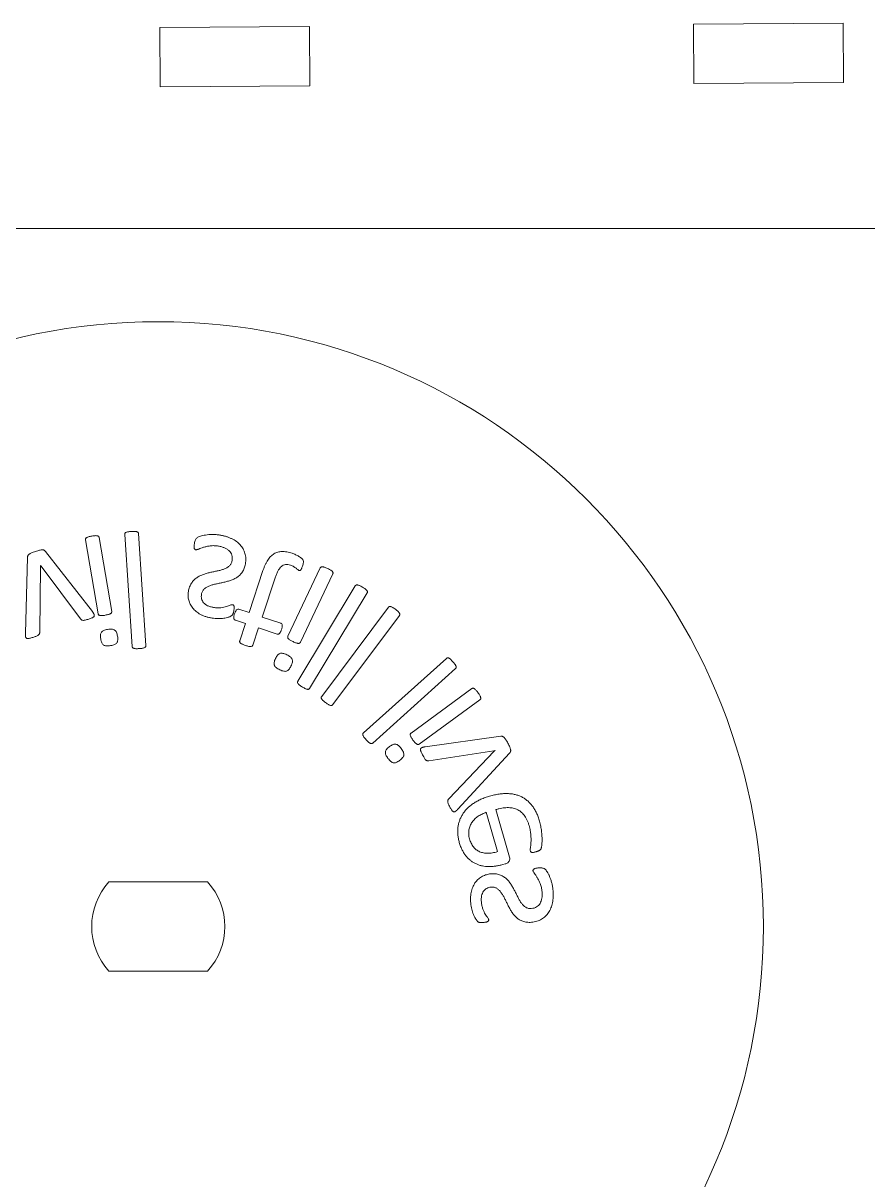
# Model space of a CAD drawing. Header units: inches. Extents: x 0 to 26.9, y 0 to 19.8.
# Drawn here: x 11.668 to 13.134, y 9.8 to 11.808 of the extents above; entities that cross this region are included whole.
import ezdxf

# ---------------------------------------------------------------- set-up
doc = ezdxf.new("R2010")
doc.units = ezdxf.units.IN
doc.header["$MEASUREMENT"] = 0

msp = doc.modelspace()

# ---------------------------------------------------------------- linework, layer by layer
at = {"color": 7, "linetype": 'Continuous', "lineweight": 15}
for p, q in [((13.0911, 11.8081), (12.8311, 11.8065)), ((13.0917, 11.7051), (13.0911, 11.8081)), ((12.1651, 11.8023), (11.9051, 11.8007)), ((11.9051, 11.8007), (11.9057, 11.6977)), ((12.1657, 11.6993), (12.1651, 11.8023)), ((12.8311, 11.8065), (12.8317, 11.7035)), ((11.9057, 11.6977), (12.1657, 11.6993)), ((12.8317, 11.7035), (13.0917, 11.7051)), ((14.0807, 11.4514), (10.8947, 11.4514)), ((11.8169, 10.3174), (11.9882, 10.3174)), ((11.8169, 10.1624), (11.9882, 10.1624))]:
    msp.add_line(p, q, dxfattribs=at)
at = {"color": 1, "linetype": 'Continuous', "lineweight": 15}
for p, q in [((11.7763, 10.9113), (11.7982, 10.7828)), ((11.8217, 10.7869), (11.7998, 10.9153)), ((11.8442, 10.9205), (11.8572, 10.7262)), ((11.8812, 10.7278), (11.8682, 10.9221)), ((11.7883, 10.7866), (11.7068, 10.8912)), ((11.6755, 10.8809), (11.672, 10.7485)), ((11.6969, 10.7507), (11.6984, 10.8651)), ((11.6984, 10.8651), (11.6984, 10.8669)), ((11.6984, 10.8669), (11.6993, 10.8654)), ((11.6993, 10.8654), (11.7678, 10.774)), ((12.0842, 10.8577), (12.06, 10.7848)), ((12.0829, 10.7772), (12.1059, 10.8468)), ((12.1837, 10.8624), (12.1275, 10.7437)), ((12.1492, 10.7334), (12.2054, 10.8522)), ((12.2444, 10.8313), (12.1448, 10.6657)), ((12.1652, 10.6534), (12.2648, 10.819)), ((12.06, 10.7848), (12.0425, 10.7906)), ((12.3018, 10.7941), (12.1861, 10.6394)), ((12.0364, 10.7715), (12.0537, 10.7658)), ((12.0537, 10.7658), (12.0439, 10.7361)), ((12.1149, 10.7666), (12.0829, 10.7772)), ((12.2052, 10.6251), (12.321, 10.7798)), ((12.0667, 10.7286), (12.0766, 10.7582)), ((12.0766, 10.7582), (12.1087, 10.7476)), ((12.4024, 10.7054), (12.2586, 10.5762)), ((12.2746, 10.5585), (12.4183, 10.6877)), ((12.4466, 10.653), (12.3411, 10.5758)), ((12.3553, 10.5565), (12.4607, 10.6336)), ((12.4969, 10.5702), (12.3656, 10.5519)), ((12.3719, 10.5276), (12.485, 10.5451)), ((12.4855, 10.5442), (12.4065, 10.4614)), ((12.485, 10.5451), (12.4868, 10.5454)), ((12.4868, 10.5454), (12.4855, 10.5442)), ((12.4224, 10.4434), (12.5122, 10.541)), ((12.512, 10.3605), (12.4885, 10.443)), ((12.4715, 10.4382), (12.491, 10.3699)), ((12.5003, 10.3475), (12.5045, 10.3487))]:
    msp.add_line(p, q, dxfattribs=at)
at = {"color": 7, "linetype": 'Continuous', "lineweight": 15}
msp.add_circle((11.9025, 10.2399), 1.05, dxfattribs=at)
for start, end in [(137.856, 222.144), (317.856, 42.144)]:
    msp.add_arc((11.9025, 10.2399), 0.1155, start, end, dxfattribs=at)
at = {"color": 1, "linetype": 'Continuous', "lineweight": 15}
for points, knots in [([(11.8558, 10.9258), (11.8547, 10.9257), (11.8528, 10.9255), (11.8502, 10.9251), (11.8481, 10.9247), (11.8465, 10.9241), (11.8453, 10.9234), (11.8446, 10.9225), (11.8442, 10.9216), (11.8442, 10.9209), (11.8442, 10.9205)], [0, 0, 0, 0, 0.22723, 0.414412, 0.565251, 0.685811, 0.780527, 0.854417, 0.921777, 1, 1, 1, 1]), ([(11.8682, 10.9221), (11.8681, 10.9225), (11.868, 10.9231), (11.8675, 10.9241), (11.8667, 10.9248), (11.8654, 10.9253), (11.8638, 10.9258), (11.8616, 10.9259), (11.8589, 10.926), (11.8569, 10.9258), (11.8558, 10.9258)], [0, 0, 0, 0, 0.0761587, 0.1443989, 0.2198276, 0.3099603, 0.4283895, 0.5749686, 0.765214, 1, 1, 1, 1]), ([(11.7872, 10.9177), (11.7862, 10.9175), (11.7843, 10.9172), (11.7817, 10.9165), (11.7797, 10.9158), (11.7782, 10.915), (11.7771, 10.9142), (11.7765, 10.9133), (11.7762, 10.9123), (11.7763, 10.9116), (11.7763, 10.9113)], [0, 0, 0, 0, 0.227992, 0.413933, 0.565261, 0.684071, 0.778807, 0.851694, 0.922792, 1, 1, 1, 1]), ([(11.7998, 10.9153), (11.7997, 10.9156), (11.7996, 10.9163), (11.799, 10.9172), (11.798, 10.9178), (11.7967, 10.9182), (11.7951, 10.9185), (11.7929, 10.9184), (11.7903, 10.9182), (11.7883, 10.9178), (11.7872, 10.9177)], [0, 0, 0, 0, 0.076287, 0.145816, 0.222042, 0.313003, 0.430302, 0.5788, 0.767372, 1, 1, 1, 1]), ([(11.9652, 10.9045), (11.9651, 10.9036), (11.9648, 10.9021), (11.9647, 10.8999), (11.9647, 10.8981), (11.9649, 10.8967), (11.9652, 10.8956), (11.9658, 10.8947), (11.9667, 10.8942), (11.9673, 10.8941), (11.9676, 10.894)], [0, 0, 0, 0, 0.218318, 0.398639, 0.54427, 0.662659, 0.75839, 0.841868, 0.920144, 1, 1, 1, 1]), ([(12.0096, 10.9194), (12.0074, 10.9197), (12.0029, 10.9203), (11.9964, 10.9205), (11.9903, 10.9203), (11.9848, 10.9196), (11.9799, 10.9187), (11.9759, 10.9176), (11.9726, 10.9165), (11.9701, 10.9152), (11.9682, 10.9136), (11.9669, 10.9112), (11.9659, 10.9082), (11.9654, 10.9058), (11.9652, 10.9045)], [0, 0, 0, 0, 0.130322, 0.25572, 0.372858, 0.479527, 0.573779, 0.655437, 0.721579, 0.771601, 0.815054, 0.862956, 0.922171, 1, 1, 1, 1]), ([(12.0537, 10.8694), (12.0539, 10.871), (12.0543, 10.8742), (12.0544, 10.8789), (12.054, 10.8834), (12.053, 10.8877), (12.0516, 10.8918), (12.0498, 10.8957), (12.0474, 10.8992), (12.0447, 10.9026), (12.0415, 10.9057), (12.038, 10.9085), (12.0341, 10.9111), (12.0298, 10.9133), (12.0252, 10.9154), (12.0202, 10.917), (12.0151, 10.9184), (12.0115, 10.9191), (12.0096, 10.9194)], [0, 0, 0, 0, 0.065073, 0.127594, 0.187346, 0.24572, 0.303263, 0.359994, 0.416283, 0.473681, 0.532366, 0.592189, 0.653757, 0.718192, 0.785478, 0.854239, 0.926011, 1, 1, 1, 1]), ([(11.6895, 10.891), (11.6882, 10.8906), (11.6859, 10.8899), (11.6829, 10.8886), (11.6804, 10.8874), (11.6786, 10.8863), (11.6771, 10.8852), (11.6762, 10.8838), (11.6756, 10.8824), (11.6755, 10.8814), (11.6755, 10.8809)], [0, 0, 0, 0, 0.218642, 0.394836, 0.54009, 0.657635, 0.753972, 0.835488, 0.915474, 1, 1, 1, 1]), ([(11.7068, 10.8912), (11.7065, 10.8916), (11.7058, 10.8923), (11.7046, 10.8933), (11.7031, 10.8938), (11.7012, 10.8939), (11.699, 10.8937), (11.6963, 10.893), (11.6931, 10.8922), (11.6908, 10.8914), (11.6895, 10.891)], [0, 0, 0, 0, 0.086313, 0.164069, 0.245772, 0.341116, 0.460845, 0.6052, 0.78437, 1, 1, 1, 1]), ([(11.9676, 10.894), (11.9679, 10.894), (11.9686, 10.8939), (11.9698, 10.8942), (11.9711, 10.8946), (11.9734, 10.8955), (11.9766, 10.8968), (11.9812, 10.8983), (11.9865, 10.8998), (11.9915, 10.9006), (11.9958, 10.9011), (11.9994, 10.9011), (12.0032, 10.9008), (12.0057, 10.9005), (12.007, 10.9003)], [0, 0, 0, 0, 0.022231, 0.051292, 0.086442, 0.128843, 0.229313, 0.34792, 0.483754, 0.637637, 0.720552, 0.808786, 0.901236, 1, 1, 1, 1]), ([(12.007, 10.9003), (12.0089, 10.8999), (12.0126, 10.8992), (12.0176, 10.8973), (12.022, 10.895), (12.0256, 10.8921), (12.0285, 10.8887), (12.0303, 10.8846), (12.0311, 10.88), (12.0307, 10.8768), (12.0305, 10.8751)], [0, 0, 0, 0, 0.14926, 0.286675, 0.412527, 0.530652, 0.642216, 0.753499, 0.870476, 1, 1, 1, 1]), ([(12.1347, 10.888), (12.1331, 10.8885), (12.13, 10.8894), (12.1255, 10.8904), (12.1213, 10.8909), (12.1172, 10.891), (12.1134, 10.8906), (12.1098, 10.8899), (12.1063, 10.8887), (12.1031, 10.8869), (12.1001, 10.8849), (12.0973, 10.8823), (12.0947, 10.8793), (12.0923, 10.8758), (12.09, 10.8719), (12.0879, 10.8676), (12.0859, 10.8628), (12.0848, 10.8594), (12.0842, 10.8577)], [0, 0, 0, 0, 0.072872, 0.140267, 0.203211, 0.262201, 0.318216, 0.372024, 0.425373, 0.478013, 0.531437, 0.586905, 0.645285, 0.707323, 0.772935, 0.843678, 0.919334, 1, 1, 1, 1]), ([(12.1527, 10.8653), (12.1531, 10.8666), (12.1538, 10.8687), (12.1543, 10.8717), (12.1544, 10.8741), (12.1538, 10.876), (12.1527, 10.8776), (12.151, 10.8792), (12.149, 10.8809), (12.1465, 10.8824), (12.1438, 10.884), (12.1409, 10.8854), (12.1379, 10.8869), (12.1357, 10.8876), (12.1347, 10.888)], [0, 0, 0, 0, 0.113045, 0.200349, 0.268738, 0.321561, 0.375633, 0.444021, 0.52322, 0.610216, 0.704062, 0.801181, 0.900275, 1, 1, 1, 1]), ([(12.0305, 10.8751), (12.0304, 10.8742), (12.03, 10.8726), (12.0291, 10.8702), (12.0278, 10.8681), (12.0257, 10.8657), (12.0223, 10.8631), (12.0176, 10.8608), (12.0122, 10.8589), (12.0064, 10.8575), (12.0002, 10.8562), (11.9938, 10.8548), (11.9873, 10.8533), (11.981, 10.8513), (11.9748, 10.8488), (11.9701, 10.8461), (11.9667, 10.8434), (11.9642, 10.8412), (11.9621, 10.8387), (11.96, 10.8359), (11.9583, 10.8328), (11.9568, 10.8294), (11.9556, 10.8256), (11.9551, 10.8229), (11.9548, 10.8215)], [0, 0, 0, 0, 0.026867, 0.051917, 0.075777, 0.099566, 0.148497, 0.201268, 0.257787, 0.318561, 0.382178, 0.447792, 0.514914, 0.581603, 0.647944, 0.712787, 0.745445, 0.777872, 0.811352, 0.845317, 0.880507, 0.917723, 0.957414, 1, 1, 1, 1]), ([(11.9774, 10.8165), (11.9776, 10.8174), (11.978, 10.8191), (11.9789, 10.8216), (11.9802, 10.8237), (11.9824, 10.8261), (11.9857, 10.8287), (11.9905, 10.8311), (11.9959, 10.833), (12.0019, 10.8344), (12.0082, 10.8358), (12.0147, 10.8371), (12.0212, 10.8387), (12.0276, 10.8405), (12.0338, 10.8429), (12.0386, 10.8456), (12.042, 10.8482), (12.0444, 10.8503), (12.0466, 10.8528), (12.0486, 10.8554), (12.0503, 10.8584), (12.0518, 10.8618), (12.0529, 10.8655), (12.0534, 10.868), (12.0537, 10.8694)], [0, 0, 0, 0, 0.027704, 0.0531468, 0.0779238, 0.1016945, 0.1511829, 0.2042239, 0.2615709, 0.3236164, 0.3883648, 0.4546652, 0.5215027, 0.5889406, 0.6556028, 0.7203139, 0.752233, 0.7842568, 0.8170797, 0.8501983, 0.8845152, 0.9208435, 0.9592109, 1, 1, 1, 1]), ([(12.1059, 10.8468), (12.1066, 10.8488), (12.108, 10.8526), (12.1104, 10.8577), (12.1131, 10.8618), (12.116, 10.8651), (12.1193, 10.8674), (12.1233, 10.8684), (12.1276, 10.8684), (12.1305, 10.8676), (12.132, 10.8671)], [0, 0, 0, 0, 0.1681095, 0.3162348, 0.444943, 0.5569878, 0.6598965, 0.7620482, 0.8726052, 1, 1, 1, 1]), ([(12.132, 10.8671), (12.1331, 10.8668), (12.135, 10.8661), (12.1375, 10.8646), (12.1396, 10.8633), (12.1415, 10.8619), (12.143, 10.8606), (12.1444, 10.8595), (12.1455, 10.8585), (12.1463, 10.8581), (12.1467, 10.858)], [0, 0, 0, 0, 0.182451, 0.34721, 0.495948, 0.627041, 0.7434, 0.842616, 0.92675, 1, 1, 1, 1]), ([(12.1467, 10.858), (12.147, 10.8579), (12.1474, 10.8578), (12.1482, 10.8578), (12.1489, 10.8582), (12.1496, 10.8589), (12.1503, 10.86), (12.1511, 10.8613), (12.1519, 10.8632), (12.1524, 10.8646), (12.1527, 10.8653)], [0, 0, 0, 0, 0.068545, 0.139064, 0.21314, 0.305735, 0.425895, 0.575888, 0.766778, 1, 1, 1, 1]), ([(12.1964, 10.8614), (12.1954, 10.8619), (12.1937, 10.8627), (12.1912, 10.8636), (12.1891, 10.8642), (12.1874, 10.8645), (12.186, 10.8645), (12.185, 10.864), (12.1842, 10.8634), (12.1838, 10.8628), (12.1837, 10.8624)], [0, 0, 0, 0, 0.228484, 0.416324, 0.565697, 0.686915, 0.778693, 0.852243, 0.922606, 1, 1, 1, 1]), ([(12.2054, 10.8522), (12.2056, 10.8525), (12.2059, 10.8531), (12.2058, 10.8542), (12.2054, 10.8553), (12.2046, 10.8564), (12.2033, 10.8575), (12.2015, 10.8587), (12.1992, 10.86), (12.1974, 10.8609), (12.1964, 10.8614)], [0, 0, 0, 0, 0.077279, 0.14624, 0.222745, 0.313671, 0.432578, 0.580885, 0.76848, 1, 1, 1, 1]), ([(12.2569, 10.829), (12.256, 10.8296), (12.2543, 10.8305), (12.252, 10.8317), (12.25, 10.8325), (12.2483, 10.8329), (12.2469, 10.8331), (12.2459, 10.8328), (12.245, 10.8322), (12.2446, 10.8316), (12.2444, 10.8313)], [0, 0, 0, 0, 0.229063, 0.413897, 0.564051, 0.685907, 0.779614, 0.854864, 0.923017, 1, 1, 1, 1]), ([(12.2648, 10.819), (12.265, 10.8193), (12.2654, 10.8199), (12.2654, 10.821), (12.2652, 10.8221), (12.2645, 10.8233), (12.2633, 10.8245), (12.2617, 10.8258), (12.2595, 10.8274), (12.2579, 10.8284), (12.2569, 10.829)], [0, 0, 0, 0, 0.076588, 0.145431, 0.224964, 0.313859, 0.430513, 0.57899, 0.766691, 1, 1, 1, 1]), ([(11.9548, 10.8215), (11.9547, 10.8202), (11.9543, 10.8177), (11.9543, 10.8139), (11.9546, 10.8101), (11.9553, 10.8064), (11.9565, 10.8027), (11.958, 10.7992), (11.9599, 10.7958), (11.9623, 10.7926), (11.965, 10.7896), (11.9682, 10.7868), (11.9717, 10.7842), (11.9757, 10.7817), (11.9801, 10.7796), (11.9849, 10.7778), (11.9902, 10.7764), (11.9939, 10.7757), (11.9958, 10.7753)], [0, 0, 0, 0, 0.0553782, 0.109656, 0.1645291, 0.2196798, 0.2749111, 0.3295016, 0.3854322, 0.442543, 0.5010124, 0.5617653, 0.6256853, 0.692666, 0.7628579, 0.8375241, 0.916001, 1, 1, 1, 1]), ([(11.9985, 10.7938), (11.9967, 10.7942), (11.9931, 10.7949), (11.9882, 10.7967), (11.9842, 10.799), (11.9811, 10.8019), (11.9789, 10.8051), (11.9776, 10.8087), (11.977, 10.8126), (11.9773, 10.8152), (11.9774, 10.8165)], [0, 0, 0, 0, 0.164857, 0.311679, 0.442718, 0.560247, 0.670208, 0.777063, 0.887877, 1, 1, 1, 1]), ([(11.7913, 10.7812), (11.7912, 10.7814), (11.7911, 10.7818), (11.7909, 10.7824), (11.7906, 10.783), (11.7902, 10.7836), (11.7898, 10.7843), (11.7893, 10.785), (11.7888, 10.7858), (11.7885, 10.7863), (11.7883, 10.7866)], [0, 0, 0, 0, 0.1006265, 0.2012529, 0.3137567, 0.4251941, 0.5497849, 0.6886954, 0.8408956, 1, 1, 1, 1]), ([(11.7982, 10.7828), (11.7982, 10.7825), (11.7984, 10.7819), (11.7989, 10.781), (11.7998, 10.7803), (11.8012, 10.7799), (11.8029, 10.7797), (11.805, 10.7797), (11.8077, 10.7799), (11.8096, 10.7802), (11.8106, 10.7804)], [0, 0, 0, 0, 0.070951, 0.140482, 0.2166, 0.31527, 0.435188, 0.586328, 0.773946, 1, 1, 1, 1]), ([(11.8106, 10.7804), (11.8117, 10.7806), (11.8136, 10.781), (11.8162, 10.7816), (11.8182, 10.7823), (11.8198, 10.783), (11.8208, 10.7839), (11.8215, 10.7848), (11.8218, 10.7859), (11.8217, 10.7865), (11.8217, 10.7869)], [0, 0, 0, 0, 0.235318, 0.42287, 0.569991, 0.68744, 0.779626, 0.858707, 0.929254, 1, 1, 1, 1]), ([(11.9958, 10.7753), (11.9976, 10.7751), (12.0011, 10.7746), (12.0063, 10.7744), (12.0113, 10.7746), (12.0159, 10.775), (12.02, 10.7757), (12.0235, 10.7766), (12.0262, 10.7777), (12.0284, 10.7785), (12.0298, 10.7795), (12.0309, 10.7802), (12.0315, 10.7812), (12.032, 10.7822), (12.0324, 10.7834), (12.0329, 10.7848), (12.0333, 10.7866), (12.0336, 10.7879), (12.0337, 10.7886)], [0, 0, 0, 0, 0.117201, 0.234884, 0.347466, 0.450179, 0.54259, 0.622678, 0.689279, 0.740027, 0.777366, 0.804427, 0.827154, 0.851229, 0.878957, 0.911466, 0.951727, 1, 1, 1, 1]), ([(12.0315, 10.7986), (12.0309, 10.7986), (12.0295, 10.7985), (12.0272, 10.7975), (12.0242, 10.7964), (12.0204, 10.7952), (12.0159, 10.7941), (12.0107, 10.7933), (12.0048, 10.793), (12.0007, 10.7935), (11.9985, 10.7938)], [0, 0, 0, 0, 0.0487272, 0.1234739, 0.2208022, 0.3390633, 0.4764682, 0.6327362, 0.8069271, 1, 1, 1, 1]), ([(12.0337, 10.7886), (12.0338, 10.7894), (12.034, 10.7908), (12.0341, 10.7928), (12.0341, 10.7945), (12.034, 10.7959), (12.0336, 10.797), (12.033, 10.7979), (12.0323, 10.7984), (12.0317, 10.7985), (12.0315, 10.7986)], [0, 0, 0, 0, 0.208415, 0.383042, 0.534041, 0.659752, 0.763781, 0.846181, 0.922898, 1, 1, 1, 1]), ([(12.0425, 10.7906), (12.0418, 10.7907), (12.0403, 10.7909), (12.0386, 10.7897), (12.0374, 10.7883), (12.0365, 10.7868), (12.0356, 10.7849), (12.0351, 10.7834), (12.0348, 10.7827)], [0, 0, 0, 0, 0.168064, 0.36021, 0.481143, 0.626798, 0.797051, 1, 1, 1, 1]), ([(12.3141, 10.7906), (12.3132, 10.7912), (12.3117, 10.7924), (12.3094, 10.7938), (12.3075, 10.7948), (12.3059, 10.7953), (12.3046, 10.7956), (12.3034, 10.7954), (12.3025, 10.7949), (12.3021, 10.7944), (12.3018, 10.7941)], [0, 0, 0, 0, 0.230044, 0.417235, 0.567277, 0.686685, 0.77883, 0.856255, 0.925628, 1, 1, 1, 1]), ([(12.321, 10.7798), (12.3212, 10.7801), (12.3215, 10.7807), (12.3217, 10.7818), (12.3215, 10.7829), (12.3209, 10.7841), (12.32, 10.7855), (12.3185, 10.787), (12.3165, 10.7887), (12.3149, 10.7899), (12.3141, 10.7906)], [0, 0, 0, 0, 0.076203, 0.145025, 0.222523, 0.312624, 0.429419, 0.578082, 0.766005, 1, 1, 1, 1]), ([(11.7678, 10.774), (11.7681, 10.7736), (11.7686, 10.7729), (11.7695, 10.7722), (11.7707, 10.7716), (11.7721, 10.7714), (11.7739, 10.7715), (11.7761, 10.7719), (11.7788, 10.7727), (11.7808, 10.7733), (11.7819, 10.7737)], [0, 0, 0, 0, 0.084604, 0.163221, 0.240152, 0.331831, 0.441284, 0.586241, 0.767354, 1, 1, 1, 1]), ([(11.7819, 10.7737), (11.7829, 10.774), (11.7847, 10.7746), (11.787, 10.7755), (11.7889, 10.7762), (11.7902, 10.7772), (11.791, 10.7781), (11.7915, 10.7791), (11.7916, 10.7802), (11.7914, 10.7808), (11.7913, 10.7812)], [0, 0, 0, 0, 0.229104, 0.41659, 0.561166, 0.677055, 0.769966, 0.846281, 0.919264, 1, 1, 1, 1]), ([(12.0348, 10.7827), (12.0346, 10.7819), (12.0341, 10.7804), (12.0337, 10.7782), (12.0335, 10.7764), (12.0335, 10.7749), (12.0339, 10.7736), (12.0345, 10.7727), (12.0354, 10.772), (12.0361, 10.7717), (12.0364, 10.7715)], [0, 0, 0, 0, 0.203605, 0.375112, 0.51666, 0.635912, 0.735913, 0.823677, 0.909345, 1, 1, 1, 1]), ([(12.1164, 10.7557), (12.1166, 10.7564), (12.117, 10.7579), (12.1175, 10.7599), (12.1176, 10.7617), (12.1176, 10.7636), (12.1169, 10.7656), (12.1156, 10.7663), (12.1149, 10.7666)], [0, 0, 0, 0, 0.200738, 0.37524, 0.518745, 0.639436, 0.8333, 1, 1, 1, 1]), ([(11.672, 10.7485), (11.672, 10.7479), (11.672, 10.7468), (11.6721, 10.7454), (11.6721, 10.7442), (11.6722, 10.7433), (11.6723, 10.7427), (11.6724, 10.7423), (11.6725, 10.7422)], [0, 0, 0, 0, 0.267568, 0.502965, 0.689403, 0.823316, 0.920529, 1, 1, 1, 1]), ([(11.685, 10.7419), (11.6862, 10.7423), (11.6884, 10.743), (11.6912, 10.7441), (11.6933, 10.7451), (11.6949, 10.746), (11.6958, 10.7471), (11.6965, 10.7482), (11.6967, 10.7494), (11.6968, 10.7502), (11.6969, 10.7507)], [0, 0, 0, 0, 0.241642, 0.430242, 0.571028, 0.68262, 0.768458, 0.840229, 0.91542, 1, 1, 1, 1]), ([(11.8147, 10.7557), (11.8134, 10.7555), (11.8111, 10.755), (11.808, 10.7539), (11.8055, 10.7526), (11.8038, 10.7509), (11.8027, 10.7487), (11.8022, 10.7461), (11.8021, 10.7428), (11.8025, 10.7405), (11.8027, 10.7393)], [0, 0, 0, 0, 0.161012, 0.297479, 0.408769, 0.504334, 0.598317, 0.709477, 0.841867, 1, 1, 1, 1]), ([(11.8318, 10.7439), (11.8315, 10.7452), (11.8311, 10.7475), (11.83, 10.7506), (11.8286, 10.753), (11.8268, 10.7548), (11.8245, 10.7558), (11.8217, 10.7563), (11.8184, 10.7562), (11.816, 10.7559), (11.8147, 10.7557)], [0, 0, 0, 0, 0.157409, 0.290997, 0.400617, 0.494938, 0.590642, 0.704002, 0.837959, 1, 1, 1, 1]), ([(11.8198, 10.7275), (11.821, 10.7277), (11.8234, 10.7282), (11.8265, 10.7292), (11.8289, 10.7306), (11.8307, 10.7323), (11.8318, 10.7344), (11.8323, 10.7371), (11.8323, 10.7404), (11.832, 10.7427), (11.8318, 10.7439)], [0, 0, 0, 0, 0.160677, 0.296848, 0.409997, 0.504603, 0.59839, 0.708403, 0.842196, 1, 1, 1, 1]), ([(12.1087, 10.7476), (12.109, 10.7475), (12.1097, 10.7473), (12.1108, 10.7474), (12.1118, 10.7478), (12.1128, 10.7486), (12.1138, 10.7498), (12.1147, 10.7514), (12.1156, 10.7534), (12.1161, 10.7549), (12.1164, 10.7557)], [0, 0, 0, 0, 0.086733, 0.167764, 0.256136, 0.356843, 0.481533, 0.623996, 0.794297, 1, 1, 1, 1]), ([(12.1275, 10.7437), (12.1274, 10.7434), (12.1271, 10.7428), (12.1271, 10.7417), (12.1275, 10.7406), (12.1283, 10.7395), (12.1295, 10.7384), (12.1313, 10.7371), (12.1336, 10.7358), (12.1354, 10.735), (12.1363, 10.7345)], [0, 0, 0, 0, 0.06875, 0.142428, 0.217988, 0.313271, 0.433561, 0.585699, 0.772619, 1, 1, 1, 1]), ([(11.6725, 10.7422), (11.6726, 10.7418), (11.6729, 10.7412), (11.6737, 10.7404), (11.6747, 10.7398), (11.6761, 10.7397), (11.6778, 10.7398), (11.6798, 10.7403), (11.6823, 10.741), (11.6841, 10.7416), (11.685, 10.7419)], [0, 0, 0, 0, 0.0783771, 0.1532522, 0.2321776, 0.3284934, 0.4469826, 0.5966049, 0.7777765, 1, 1, 1, 1]), ([(11.8027, 10.7393), (11.8029, 10.738), (11.8033, 10.7357), (11.8044, 10.7325), (11.8058, 10.7301), (11.8076, 10.7284), (11.8099, 10.7274), (11.8127, 10.7269), (11.8161, 10.727), (11.8185, 10.7273), (11.8198, 10.7275)], [0, 0, 0, 0, 0.159122, 0.290755, 0.401929, 0.496908, 0.591252, 0.704443, 0.838201, 1, 1, 1, 1]), ([(11.8572, 10.7262), (11.8573, 10.7259), (11.8573, 10.7251), (11.8578, 10.7241), (11.8587, 10.7233), (11.86, 10.7228), (11.8616, 10.7224), (11.8638, 10.7222), (11.8665, 10.7222), (11.8684, 10.7223), (11.8695, 10.7224)], [0, 0, 0, 0, 0.078519, 0.152005, 0.227448, 0.321192, 0.440573, 0.589882, 0.775956, 1, 1, 1, 1]), ([(11.8695, 10.7224), (11.8706, 10.7224), (11.8726, 10.7226), (11.8752, 10.723), (11.8773, 10.7235), (11.8789, 10.724), (11.88, 10.7248), (11.8808, 10.7257), (11.8812, 10.7267), (11.8812, 10.7275), (11.8812, 10.7278)], [0, 0, 0, 0, 0.2323003, 0.4191198, 0.5645178, 0.6792428, 0.7708743, 0.8476866, 0.9231877, 1, 1, 1, 1]), ([(12.0439, 10.7361), (12.0438, 10.7358), (12.0436, 10.7352), (12.0437, 10.7341), (12.0443, 10.7331), (12.0451, 10.7319), (12.0466, 10.731), (12.0485, 10.7299), (12.051, 10.7289), (12.0528, 10.7283), (12.0538, 10.7279)], [0, 0, 0, 0, 0.067953, 0.14114, 0.217296, 0.314589, 0.436147, 0.586167, 0.774115, 1, 1, 1, 1]), ([(12.0538, 10.7279), (12.0549, 10.7276), (12.0567, 10.727), (12.0593, 10.7263), (12.0615, 10.726), (12.0632, 10.726), (12.0646, 10.7263), (12.0656, 10.7268), (12.0663, 10.7276), (12.0666, 10.7283), (12.0667, 10.7286)], [0, 0, 0, 0, 0.230542, 0.417617, 0.566572, 0.685159, 0.779658, 0.859516, 0.932363, 1, 1, 1, 1]), ([(12.1363, 10.7345), (12.1373, 10.734), (12.1392, 10.7332), (12.1417, 10.7322), (12.1438, 10.7316), (12.1455, 10.7313), (12.1468, 10.7315), (12.1479, 10.7319), (12.1488, 10.7325), (12.1491, 10.7331), (12.1492, 10.7334)], [0, 0, 0, 0, 0.232918, 0.421457, 0.571059, 0.686757, 0.78082, 0.857422, 0.930094, 1, 1, 1, 1]), ([(12.106, 10.7051), (12.1054, 10.7039), (12.1044, 10.7017), (12.1036, 10.6986), (12.1034, 10.6958), (12.1038, 10.6933), (12.1051, 10.6911), (12.1072, 10.6892), (12.1099, 10.6872), (12.1121, 10.6861), (12.1133, 10.6855)], [0, 0, 0, 0, 0.155957, 0.289495, 0.399256, 0.494411, 0.589837, 0.703794, 0.839095, 1, 1, 1, 1]), ([(12.1254, 10.7117), (12.1242, 10.7122), (12.122, 10.7132), (12.1189, 10.7142), (12.1161, 10.7144), (12.1136, 10.7141), (12.1114, 10.7129), (12.1095, 10.711), (12.1076, 10.7084), (12.1065, 10.7062), (12.106, 10.7051)], [0, 0, 0, 0, 0.161157, 0.2965, 0.409449, 0.504092, 0.598402, 0.708643, 0.842489, 1, 1, 1, 1]), ([(12.1328, 10.6921), (12.1333, 10.6933), (12.1343, 10.6955), (12.1352, 10.6987), (12.1354, 10.7015), (12.1349, 10.704), (12.1336, 10.7061), (12.1316, 10.7081), (12.1288, 10.71), (12.1266, 10.7111), (12.1254, 10.7117)], [0, 0, 0, 0, 0.158399, 0.292007, 0.401824, 0.496211, 0.591687, 0.70553, 0.839683, 1, 1, 1, 1]), ([(12.4137, 10.6996), (12.413, 10.7004), (12.4117, 10.7018), (12.4097, 10.7037), (12.4081, 10.705), (12.4066, 10.7059), (12.4053, 10.7064), (12.4042, 10.7064), (12.4032, 10.7061), (12.4027, 10.7057), (12.4024, 10.7054)], [0, 0, 0, 0, 0.226635, 0.415304, 0.564483, 0.685535, 0.777205, 0.854269, 0.92166, 1, 1, 1, 1]), ([(12.1133, 10.6855), (12.1145, 10.685), (12.1167, 10.684), (12.1199, 10.6831), (12.1227, 10.6828), (12.1251, 10.6831), (12.1273, 10.6843), (12.1292, 10.6863), (12.1312, 10.6889), (12.1322, 10.691), (12.1328, 10.6921)], [0, 0, 0, 0, 0.161561, 0.296799, 0.410004, 0.504884, 0.59943, 0.710076, 0.842094, 1, 1, 1, 1]), ([(12.4183, 10.6877), (12.4186, 10.688), (12.4191, 10.6885), (12.4195, 10.6895), (12.4196, 10.6906), (12.4192, 10.6919), (12.4185, 10.6935), (12.4173, 10.6952), (12.4157, 10.6974), (12.4144, 10.6988), (12.4137, 10.6996)], [0, 0, 0, 0, 0.07724, 0.1478939, 0.2244641, 0.3154551, 0.4319901, 0.5820726, 0.7704526, 1, 1, 1, 1]), ([(12.1448, 10.6657), (12.1446, 10.6654), (12.1442, 10.6648), (12.1441, 10.6637), (12.1443, 10.6626), (12.1451, 10.6614), (12.1463, 10.6601), (12.1478, 10.6587), (12.15, 10.6572), (12.1517, 10.6562), (12.1526, 10.6556)], [0, 0, 0, 0, 0.076394, 0.148512, 0.224906, 0.319684, 0.439756, 0.589613, 0.774101, 1, 1, 1, 1]), ([(12.1526, 10.6556), (12.1535, 10.6551), (12.1552, 10.6541), (12.1576, 10.6528), (12.1596, 10.6521), (12.1612, 10.6517), (12.1626, 10.6516), (12.1637, 10.6519), (12.1645, 10.6526), (12.165, 10.6531), (12.1652, 10.6534)], [0, 0, 0, 0, 0.23441, 0.422338, 0.569255, 0.686043, 0.776114, 0.850891, 0.924666, 1, 1, 1, 1]), ([(12.4572, 10.646), (12.4566, 10.6469), (12.4555, 10.6484), (12.4537, 10.6504), (12.4522, 10.6519), (12.4508, 10.653), (12.4496, 10.6537), (12.4485, 10.6538), (12.4474, 10.6536), (12.4469, 10.6532), (12.4466, 10.653)], [0, 0, 0, 0, 0.22827, 0.413435, 0.563897, 0.683847, 0.779889, 0.854871, 0.922021, 1, 1, 1, 1]), ([(12.4607, 10.6336), (12.461, 10.6339), (12.4615, 10.6343), (12.462, 10.6353), (12.4622, 10.6364), (12.4619, 10.6377), (12.4614, 10.6393), (12.4604, 10.6412), (12.459, 10.6435), (12.4579, 10.6451), (12.4572, 10.646)], [0, 0, 0, 0, 0.0765242, 0.1478124, 0.2221109, 0.3136185, 0.4296974, 0.5787017, 0.7648492, 1, 1, 1, 1]), ([(12.1861, 10.6394), (12.1859, 10.6391), (12.1855, 10.6386), (12.1852, 10.6375), (12.1854, 10.6364), (12.186, 10.6351), (12.187, 10.6338), (12.1884, 10.6322), (12.1905, 10.6305), (12.192, 10.6293), (12.1928, 10.6286)], [0, 0, 0, 0, 0.07571, 0.147033, 0.221435, 0.317016, 0.436939, 0.586026, 0.77178, 1, 1, 1, 1]), ([(12.1928, 10.6286), (12.1937, 10.628), (12.1953, 10.6268), (12.1976, 10.6253), (12.1995, 10.6244), (12.201, 10.6238), (12.2024, 10.6237), (12.2035, 10.6238), (12.2045, 10.6244), (12.205, 10.6249), (12.2052, 10.6251)], [0, 0, 0, 0, 0.232085, 0.417709, 0.56642, 0.682172, 0.773778, 0.850451, 0.925101, 1, 1, 1, 1]), ([(12.2586, 10.5762), (12.2584, 10.5759), (12.2579, 10.5754), (12.2574, 10.5744), (12.2573, 10.5733), (12.2576, 10.572), (12.2584, 10.5704), (12.2595, 10.5686), (12.2611, 10.5665), (12.2624, 10.5651), (12.2631, 10.5643)], [0, 0, 0, 0, 0.0787435, 0.1501715, 0.2234015, 0.3198905, 0.4376308, 0.5877635, 0.7733638, 1, 1, 1, 1]), ([(12.2631, 10.5643), (12.2638, 10.5635), (12.2652, 10.562), (12.2671, 10.5602), (12.2688, 10.5588), (12.2702, 10.558), (12.2715, 10.5575), (12.2727, 10.5575), (12.2737, 10.5578), (12.2743, 10.5583), (12.2746, 10.5585)], [0, 0, 0, 0, 0.231005, 0.415392, 0.565677, 0.678739, 0.77182, 0.848124, 0.924428, 1, 1, 1, 1]), ([(12.3411, 10.5758), (12.3409, 10.5756), (12.3404, 10.5752), (12.3398, 10.5743), (12.3396, 10.5732), (12.3398, 10.5718), (12.3404, 10.5702), (12.3414, 10.5683), (12.3427, 10.566), (12.3439, 10.5645), (12.3445, 10.5636)], [0, 0, 0, 0, 0.070223, 0.140378, 0.217842, 0.312816, 0.434055, 0.584175, 0.771716, 1, 1, 1, 1]), ([(12.3445, 10.5636), (12.3452, 10.5627), (12.3463, 10.5611), (12.3481, 10.5591), (12.3496, 10.5576), (12.3509, 10.5565), (12.3522, 10.556), (12.3534, 10.5558), (12.3544, 10.556), (12.355, 10.5564), (12.3553, 10.5565)], [0, 0, 0, 0, 0.234132, 0.420164, 0.568712, 0.685331, 0.780224, 0.857364, 0.931058, 1, 1, 1, 1]), ([(12.5092, 10.5581), (12.5085, 10.5593), (12.5074, 10.5614), (12.5056, 10.5642), (12.5041, 10.5664), (12.5026, 10.5681), (12.5013, 10.5693), (12.4998, 10.57), (12.4983, 10.5703), (12.4974, 10.5703), (12.4969, 10.5702)], [0, 0, 0, 0, 0.218344, 0.397104, 0.541892, 0.660306, 0.754664, 0.84033, 0.919233, 1, 1, 1, 1]), ([(12.304, 10.5523), (12.303, 10.5515), (12.3011, 10.5501), (12.2989, 10.5477), (12.2972, 10.5454), (12.2965, 10.543), (12.2966, 10.5405), (12.2975, 10.5378), (12.299, 10.5347), (12.3004, 10.5328), (12.3011, 10.5317)], [0, 0, 0, 0, 0.157794, 0.29094, 0.401794, 0.49634, 0.591017, 0.703176, 0.838151, 1, 1, 1, 1]), ([(12.3241, 10.5489), (12.3234, 10.5499), (12.3219, 10.5519), (12.3195, 10.5541), (12.3173, 10.5558), (12.315, 10.5566), (12.3125, 10.5566), (12.3099, 10.5558), (12.307, 10.5544), (12.3051, 10.553), (12.304, 10.5523)], [0, 0, 0, 0, 0.161162, 0.296302, 0.408302, 0.504867, 0.5982, 0.708314, 0.841115, 1, 1, 1, 1]), ([(12.3212, 10.5283), (12.3223, 10.5291), (12.3241, 10.5305), (12.3264, 10.5329), (12.328, 10.5352), (12.3287, 10.5376), (12.3287, 10.5401), (12.3278, 10.5428), (12.3263, 10.5458), (12.3249, 10.5478), (12.3241, 10.5489)], [0, 0, 0, 0, 0.156982, 0.289426, 0.39993, 0.494569, 0.590432, 0.704154, 0.837993, 1, 1, 1, 1]), ([(12.3594, 10.5503), (12.3591, 10.5501), (12.3585, 10.5497), (12.3578, 10.5489), (12.3575, 10.5477), (12.3575, 10.5464), (12.358, 10.5447), (12.3587, 10.5428), (12.3599, 10.5405), (12.3607, 10.5388), (12.3612, 10.5379)], [0, 0, 0, 0, 0.079288, 0.153785, 0.232041, 0.32986, 0.450341, 0.597071, 0.778552, 1, 1, 1, 1]), ([(12.3656, 10.5519), (12.365, 10.5518), (12.3639, 10.5516), (12.3625, 10.5513), (12.3614, 10.5511), (12.3605, 10.5508), (12.3599, 10.5505), (12.3596, 10.5504), (12.3594, 10.5503)], [0, 0, 0, 0, 0.27343, 0.508496, 0.691007, 0.826666, 0.920898, 1, 1, 1, 1]), ([(12.5122, 10.541), (12.5125, 10.5414), (12.5132, 10.5422), (12.5138, 10.5436), (12.5141, 10.5452), (12.5139, 10.547), (12.5134, 10.5492), (12.5123, 10.5517), (12.5109, 10.5547), (12.5098, 10.5569), (12.5092, 10.5581)], [0, 0, 0, 0, 0.0860151, 0.1638753, 0.2449564, 0.3421483, 0.4605141, 0.6060199, 0.7839778, 1, 1, 1, 1]), ([(12.3011, 10.5317), (12.3019, 10.5307), (12.3034, 10.5288), (12.3057, 10.5264), (12.308, 10.5249), (12.3103, 10.524), (12.3128, 10.524), (12.3154, 10.5248), (12.3183, 10.5262), (12.3202, 10.5275), (12.3212, 10.5283)], [0, 0, 0, 0, 0.160333, 0.296395, 0.408003, 0.502923, 0.598062, 0.709252, 0.840961, 1, 1, 1, 1]), ([(12.3612, 10.5379), (12.3618, 10.5368), (12.3629, 10.5348), (12.3644, 10.5321), (12.3657, 10.5302), (12.3669, 10.5289), (12.3681, 10.5281), (12.3693, 10.5277), (12.3705, 10.5276), (12.3714, 10.5276), (12.3719, 10.5276)], [0, 0, 0, 0, 0.239827, 0.427666, 0.571594, 0.682075, 0.768786, 0.8391, 0.914353, 1, 1, 1, 1]), ([(12.4775, 10.4663), (12.4749, 10.4655), (12.4698, 10.4639), (12.4625, 10.4609), (12.4557, 10.4577), (12.4495, 10.4539), (12.4439, 10.4498), (12.439, 10.4453), (12.4346, 10.4406), (12.4309, 10.4355), (12.4278, 10.4301), (12.4254, 10.4244), (12.4236, 10.4185), (12.4224, 10.4123), (12.422, 10.4059), (12.4222, 10.3994), (12.4231, 10.3926), (12.4242, 10.3882), (12.4248, 10.3859)], [0, 0, 0, 0, 0.075717, 0.148263, 0.217308, 0.284036, 0.347796, 0.408793, 0.468262, 0.526161, 0.583219, 0.639642, 0.696212, 0.754136, 0.813007, 0.872962, 0.935189, 1, 1, 1, 1]), ([(12.564, 10.4228), (12.5633, 10.4253), (12.5618, 10.4301), (12.5589, 10.437), (12.5557, 10.4432), (12.552, 10.4488), (12.548, 10.4537), (12.5436, 10.4581), (12.5387, 10.4618), (12.5334, 10.4649), (12.5278, 10.4674), (12.5218, 10.4691), (12.5153, 10.4704), (12.5085, 10.4708), (12.5013, 10.4707), (12.4937, 10.4699), (12.4857, 10.4685), (12.4803, 10.467), (12.4775, 10.4663)], [0, 0, 0, 0, 0.070945, 0.137516, 0.200703, 0.260638, 0.317959, 0.373621, 0.428666, 0.483124, 0.538257, 0.594723, 0.653648, 0.715192, 0.780235, 0.848954, 0.922125, 1, 1, 1, 1]), ([(12.4065, 10.4614), (12.4062, 10.4611), (12.4056, 10.4606), (12.405, 10.4595), (12.4047, 10.4583), (12.4047, 10.4568), (12.405, 10.4551), (12.4058, 10.453), (12.407, 10.4504), (12.408, 10.4486), (12.4085, 10.4475)], [0, 0, 0, 0, 0.0831075, 0.1595673, 0.2382378, 0.32988, 0.441709, 0.5851836, 0.7687506, 1, 1, 1, 1]), ([(12.4085, 10.4475), (12.409, 10.4466), (12.4099, 10.445), (12.4111, 10.4428), (12.4122, 10.4411), (12.4134, 10.44), (12.4145, 10.4393), (12.4155, 10.439), (12.4166, 10.4391), (12.4172, 10.4394), (12.4175, 10.4395)], [0, 0, 0, 0, 0.227019, 0.412389, 0.559793, 0.677048, 0.770441, 0.84565, 0.918913, 1, 1, 1, 1]), ([(12.4175, 10.4395), (12.4177, 10.4396), (12.4181, 10.4398), (12.4186, 10.4402), (12.4191, 10.4405), (12.4197, 10.441), (12.4203, 10.4415), (12.421, 10.4421), (12.4217, 10.4427), (12.4221, 10.4431), (12.4224, 10.4434)], [0, 0, 0, 0, 0.0989895, 0.1952866, 0.3069813, 0.416297, 0.5454561, 0.6812893, 0.8372702, 1, 1, 1, 1]), ([(12.4885, 10.443), (12.4902, 10.4435), (12.4935, 10.4444), (12.4985, 10.4454), (12.5033, 10.4461), (12.5079, 10.4464), (12.5123, 10.4463), (12.5165, 10.4458), (12.5206, 10.4449), (12.5244, 10.4435), (12.528, 10.4417), (12.5314, 10.4394), (12.5345, 10.4365), (12.5374, 10.4333), (12.5399, 10.4295), (12.5423, 10.4252), (12.5443, 10.4204), (12.5454, 10.4169), (12.5459, 10.4151)], [0, 0, 0, 0, 0.0725196, 0.1413609, 0.2072752, 0.2697118, 0.3295755, 0.3871821, 0.4435761, 0.4982518, 0.553266, 0.608402, 0.665191, 0.7235184, 0.7851623, 0.8515212, 0.9227682, 1, 1, 1, 1]), ([(12.4426, 10.392), (12.4423, 10.3934), (12.4416, 10.3961), (12.4411, 10.4002), (12.4411, 10.4041), (12.4415, 10.4079), (12.4424, 10.4115), (12.4436, 10.4149), (12.4451, 10.4182), (12.447, 10.4212), (12.4492, 10.424), (12.4517, 10.4267), (12.4545, 10.4292), (12.4586, 10.4322), (12.4642, 10.4355), (12.4691, 10.4373), (12.4715, 10.4382)], [0, 0, 0, 0, 0.070983, 0.138144, 0.202627, 0.264669, 0.325256, 0.384198, 0.442529, 0.501113, 0.560039, 0.619472, 0.680591, 0.74316, 0.870666, 1, 1, 1, 1]), ([(12.5582, 10.3697), (12.5588, 10.3699), (12.5598, 10.3702), (12.5613, 10.3707), (12.5625, 10.3712), (12.5636, 10.3718), (12.5646, 10.3723), (12.5654, 10.373), (12.566, 10.3738), (12.5666, 10.3746), (12.567, 10.3755), (12.5672, 10.3767), (12.5675, 10.3782), (12.568, 10.3809), (12.5684, 10.3852), (12.5685, 10.3911), (12.5683, 10.398), (12.5675, 10.4058), (12.5663, 10.4142), (12.5648, 10.4198), (12.564, 10.4228)], [0, 0, 0, 0, 0.029581, 0.055085, 0.078155, 0.098114, 0.116497, 0.134373, 0.152265, 0.170996, 0.183637, 0.203905, 0.229901, 0.263215, 0.345954, 0.447443, 0.565912, 0.7003, 0.845492, 1, 1, 1, 1]), ([(12.5459, 10.4151), (12.5463, 10.4136), (12.5471, 10.4108), (12.548, 10.4066), (12.5487, 10.4026), (12.5491, 10.3977), (12.5494, 10.392), (12.5492, 10.386), (12.5488, 10.3808), (12.5483, 10.3766), (12.5478, 10.3734), (12.5481, 10.3716), (12.5482, 10.3709)], [0, 0, 0, 0, 0.102133, 0.197528, 0.288548, 0.374584, 0.530826, 0.667035, 0.783241, 0.878205, 0.950708, 1, 1, 1, 1]), ([(12.4248, 10.3859), (12.4256, 10.3835), (12.427, 10.379), (12.4298, 10.3726), (12.433, 10.3669), (12.4366, 10.362), (12.4407, 10.3577), (12.445, 10.354), (12.4496, 10.3509), (12.4544, 10.3484), (12.4596, 10.3465), (12.4649, 10.345), (12.4705, 10.3442), (12.4762, 10.3439), (12.4822, 10.3441), (12.4882, 10.3448), (12.4942, 10.3459), (12.4982, 10.3469), (12.5003, 10.3475)], [0, 0, 0, 0, 0.077418, 0.149438, 0.216719, 0.280156, 0.340995, 0.39983, 0.457003, 0.513895, 0.570474, 0.627871, 0.686074, 0.746011, 0.807453, 0.870612, 0.934213, 1, 1, 1, 1]), ([(12.491, 10.3699), (12.4895, 10.3695), (12.4867, 10.3686), (12.4824, 10.3678), (12.4783, 10.3672), (12.4743, 10.3671), (12.4705, 10.3672), (12.4669, 10.3677), (12.4634, 10.3686), (12.4601, 10.3698), (12.4571, 10.3714), (12.4542, 10.3732), (12.4516, 10.3755), (12.4493, 10.3781), (12.4472, 10.3811), (12.4455, 10.3844), (12.4438, 10.3881), (12.4431, 10.3907), (12.4426, 10.392)], [0, 0, 0, 0, 0.075438, 0.147274, 0.215571, 0.280698, 0.342493, 0.402452, 0.461156, 0.518781, 0.575122, 0.631319, 0.687659, 0.744586, 0.804293, 0.866125, 0.930646, 1, 1, 1, 1]), ([(12.5482, 10.3709), (12.5483, 10.3706), (12.5485, 10.37), (12.5492, 10.3692), (12.55, 10.3687), (12.5511, 10.3685), (12.5524, 10.3685), (12.554, 10.3687), (12.556, 10.3691), (12.5575, 10.3695), (12.5582, 10.3697)], [0, 0, 0, 0, 0.088616, 0.169661, 0.25509, 0.34428, 0.457679, 0.604706, 0.788488, 1, 1, 1, 1]), ([(12.5045, 10.3487), (12.5053, 10.3489), (12.5069, 10.3494), (12.5089, 10.3506), (12.5105, 10.3519), (12.5118, 10.354), (12.5126, 10.357), (12.5122, 10.3593), (12.512, 10.3605)], [0, 0, 0, 0, 0.166763, 0.310833, 0.437661, 0.555502, 0.776465, 1, 1, 1, 1]), ([(12.5623, 10.3417), (12.5614, 10.3416), (12.5599, 10.3414), (12.5577, 10.341), (12.556, 10.3406), (12.5547, 10.3401), (12.5537, 10.3395), (12.553, 10.3387), (12.5527, 10.3377), (12.5527, 10.337), (12.5527, 10.3367)], [0, 0, 0, 0, 0.213738, 0.394675, 0.540118, 0.658632, 0.7527, 0.837473, 0.918374, 1, 1, 1, 1]), ([(12.5876, 10.3022), (12.5873, 10.3045), (12.5869, 10.309), (12.5854, 10.3153), (12.5837, 10.3212), (12.5818, 10.3264), (12.5796, 10.3309), (12.5776, 10.3346), (12.5756, 10.3374), (12.5738, 10.3396), (12.5718, 10.341), (12.5692, 10.3416), (12.566, 10.3419), (12.5636, 10.3418), (12.5623, 10.3417)], [0, 0, 0, 0, 0.130891, 0.256031, 0.373649, 0.480101, 0.574091, 0.6563, 0.723275, 0.772791, 0.814678, 0.863229, 0.922881, 1, 1, 1, 1]), ([(12.4794, 10.3314), (12.4781, 10.3312), (12.4756, 10.331), (12.4719, 10.33), (12.4683, 10.3288), (12.4648, 10.3272), (12.4615, 10.3253), (12.4585, 10.323), (12.4557, 10.3202), (12.4531, 10.3172), (12.4509, 10.3138), (12.449, 10.31), (12.4473, 10.3059), (12.4459, 10.3015), (12.4449, 10.2967), (12.4443, 10.2916), (12.4442, 10.2861), (12.4445, 10.2823), (12.4446, 10.2804)], [0, 0, 0, 0, 0.055413, 0.110299, 0.164517, 0.219913, 0.274686, 0.329519, 0.385443, 0.442409, 0.500971, 0.561829, 0.625546, 0.692614, 0.762985, 0.837433, 0.916025, 1, 1, 1, 1]), ([(12.5498, 10.2712), (12.5489, 10.2712), (12.5472, 10.2711), (12.5447, 10.2714), (12.5423, 10.2721), (12.5395, 10.2736), (12.5362, 10.2762), (12.5327, 10.2802), (12.5296, 10.2849), (12.5268, 10.2902), (12.524, 10.2959), (12.5211, 10.3018), (12.518, 10.3077), (12.5146, 10.3134), (12.5107, 10.3187), (12.5068, 10.3226), (12.5035, 10.3253), (12.5007, 10.3271), (12.4977, 10.3287), (12.4945, 10.3299), (12.4912, 10.3309), (12.4875, 10.3314), (12.4835, 10.3317), (12.4808, 10.3315), (12.4794, 10.3314)], [0, 0, 0, 0, 0.0270383, 0.0518831, 0.076009, 0.0997458, 0.1479977, 0.2009272, 0.2577186, 0.318315, 0.3818098, 0.4481578, 0.5150315, 0.5818703, 0.6478834, 0.7132572, 0.7456571, 0.7783461, 0.8119234, 0.8458235, 0.8807627, 0.9180211, 0.9573895, 1, 1, 1, 1]), ([(12.5527, 10.3367), (12.5529, 10.3361), (12.5534, 10.3344), (12.5553, 10.3319), (12.5576, 10.3287), (12.5602, 10.3247), (12.5628, 10.3198), (12.5649, 10.3153), (12.5665, 10.3112), (12.5674, 10.3077), (12.568, 10.304), (12.5683, 10.3015), (12.5684, 10.3002)], [0, 0, 0, 0, 0.050906, 0.127458, 0.228224, 0.346836, 0.483597, 0.637183, 0.720749, 0.80872, 0.901621, 1, 1, 1, 1]), ([(12.4631, 10.2823), (12.463, 10.2842), (12.4628, 10.2879), (12.4634, 10.293), (12.4648, 10.2974), (12.4667, 10.3012), (12.4694, 10.304), (12.4725, 10.3063), (12.4761, 10.3078), (12.4787, 10.3082), (12.48, 10.3083)], [0, 0, 0, 0, 0.1655105, 0.3120639, 0.443188, 0.5590159, 0.6686855, 0.7766818, 0.8866555, 1, 1, 1, 1]), ([(12.48, 10.3083), (12.4809, 10.3084), (12.4827, 10.3084), (12.4853, 10.3081), (12.4876, 10.3074), (12.4905, 10.3059), (12.4939, 10.3032), (12.4973, 10.2992), (12.5005, 10.2944), (12.5034, 10.289), (12.5062, 10.2832), (12.5091, 10.2773), (12.5122, 10.2713), (12.5156, 10.2655), (12.5194, 10.2601), (12.5239, 10.2554), (12.5291, 10.2515), (12.5341, 10.2492), (12.5385, 10.2479), (12.5421, 10.2473), (12.5459, 10.2471), (12.5486, 10.2472), (12.5499, 10.2473)], [0, 0, 0, 0, 0.02751, 0.053162, 0.077467, 0.101533, 0.151286, 0.203951, 0.261272, 0.323189, 0.388001, 0.454177, 0.521412, 0.58885, 0.655585, 0.719821, 0.783873, 0.849553, 0.884079, 0.920633, 0.959132, 1, 1, 1, 1]), ([(12.5499, 10.2473), (12.5516, 10.2475), (12.5547, 10.2479), (12.5593, 10.249), (12.5636, 10.2505), (12.5675, 10.2525), (12.5711, 10.2549), (12.5744, 10.2576), (12.5773, 10.2607), (12.5799, 10.2642), (12.5821, 10.268), (12.584, 10.2721), (12.5855, 10.2766), (12.5866, 10.2813), (12.5875, 10.2862), (12.5879, 10.2914), (12.5879, 10.2967), (12.5877, 10.3004), (12.5876, 10.3022)], [0, 0, 0, 0, 0.065462, 0.12757, 0.187676, 0.245942, 0.302987, 0.359291, 0.41622, 0.473449, 0.532085, 0.592409, 0.654286, 0.71879, 0.785576, 0.854336, 0.926042, 1, 1, 1, 1]), ([(12.4759, 10.2516), (12.4757, 10.2521), (12.4754, 10.2535), (12.4737, 10.2554), (12.4719, 10.2581), (12.4698, 10.2615), (12.4677, 10.2656), (12.4656, 10.2704), (12.4639, 10.2761), (12.4634, 10.2801), (12.4631, 10.2823)], [0, 0, 0, 0, 0.04924, 0.123709, 0.221606, 0.339971, 0.477188, 0.633959, 0.80669, 1, 1, 1, 1]), ([(12.5684, 10.3002), (12.5686, 10.2982), (12.5688, 10.2945), (12.5682, 10.2891), (12.567, 10.2843), (12.5651, 10.2801), (12.5625, 10.2765), (12.5589, 10.2737), (12.5547, 10.2718), (12.5515, 10.2714), (12.5498, 10.2712)], [0, 0, 0, 0, 0.150929, 0.287643, 0.413991, 0.530992, 0.64296, 0.753934, 0.870467, 1, 1, 1, 1]), ([(12.4446, 10.2804), (12.4448, 10.2787), (12.4452, 10.2752), (12.4463, 10.2701), (12.4476, 10.2653), (12.4492, 10.2609), (12.4509, 10.2571), (12.4526, 10.2539), (12.4543, 10.2515), (12.4557, 10.2497), (12.4569, 10.2484), (12.4579, 10.2476), (12.459, 10.2473), (12.4601, 10.247), (12.4614, 10.247), (12.4629, 10.2469), (12.4647, 10.2469), (12.4661, 10.247), (12.4668, 10.247)], [0, 0, 0, 0, 0.116719, 0.233438, 0.346917, 0.449859, 0.542597, 0.622402, 0.688698, 0.738745, 0.776415, 0.803452, 0.826573, 0.850182, 0.877771, 0.91116, 0.951862, 1, 1, 1, 1]), ([(12.4668, 10.247), (12.4675, 10.2471), (12.469, 10.2472), (12.4709, 10.2476), (12.4726, 10.2479), (12.4738, 10.2485), (12.4748, 10.2492), (12.4755, 10.2499), (12.4759, 10.2507), (12.4759, 10.2513), (12.4759, 10.2516)], [0, 0, 0, 0, 0.205213, 0.383079, 0.534289, 0.658053, 0.760112, 0.845246, 0.920306, 1, 1, 1, 1])]:
    msp.add_open_spline(points, degree=3, knots=knots, dxfattribs=at)

doc.saveas('drawing.dxf')
